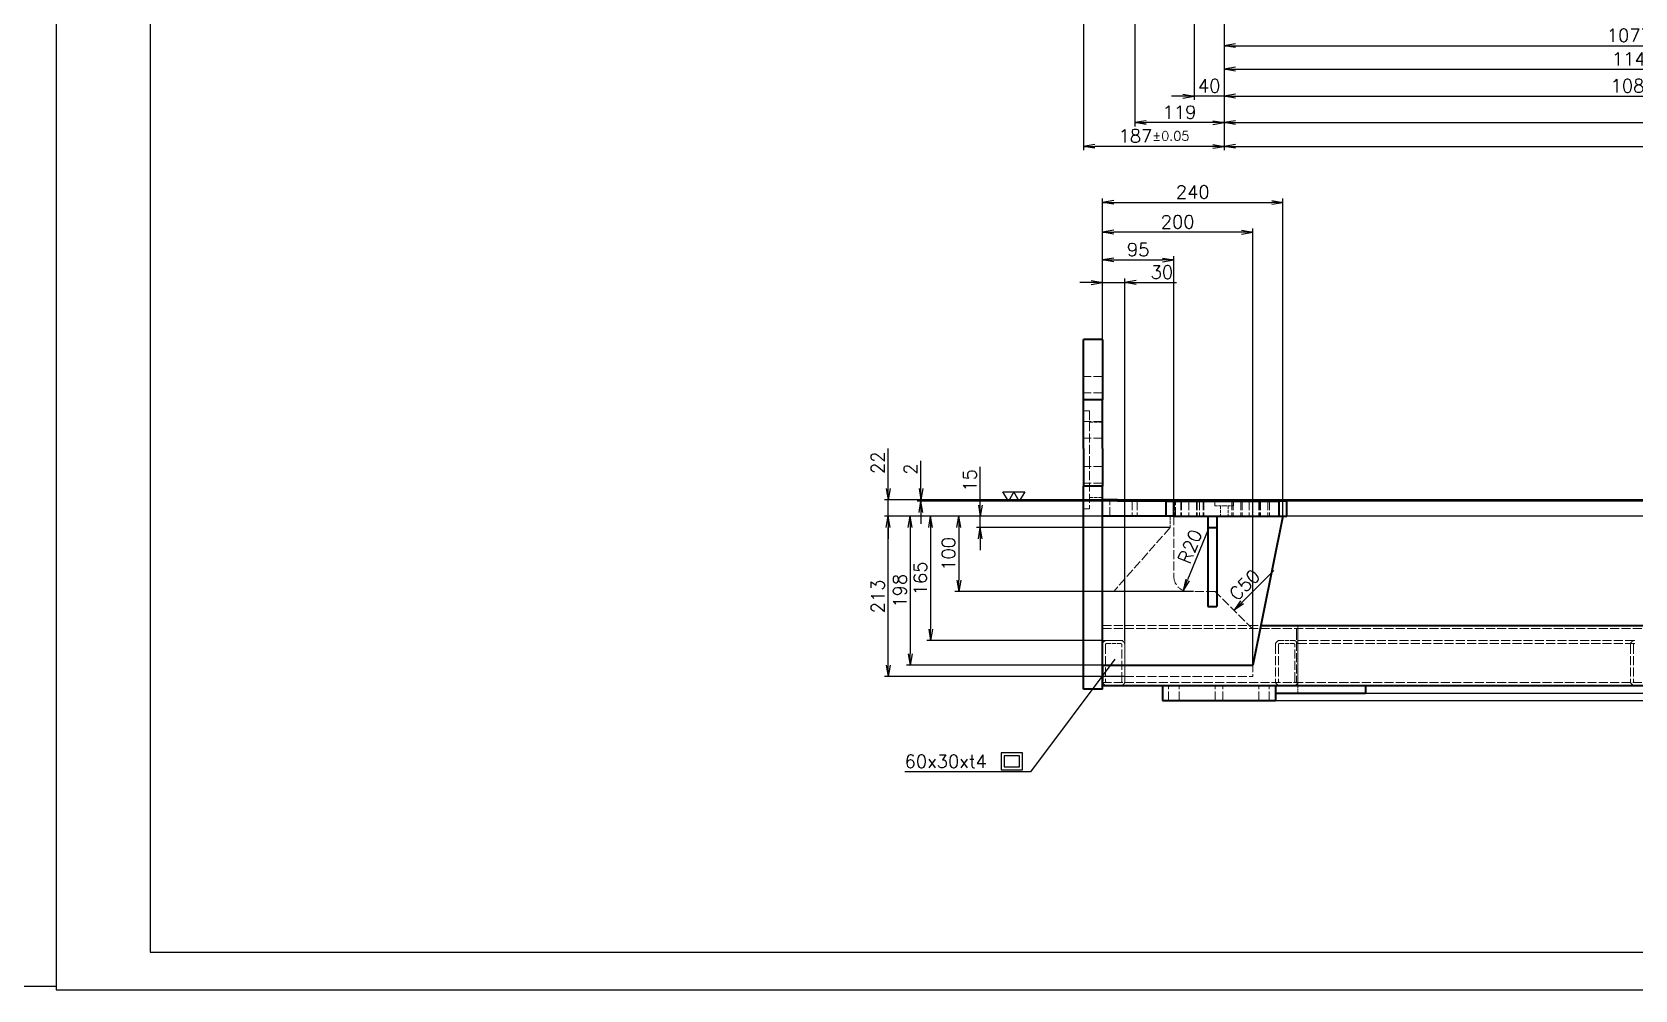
# Model space of a CAD drawing. Extents: x 0 to 18500, y -51 to 3802.
# Drawn here: x 5350 to 7481, y -5 to 1268 of the extents above; entities that cross this region are included whole.
import ezdxf

# ---------------------------------------------------------------- set-up
doc = ezdxf.new("R2010")
doc.units = 0
doc.header["$MEASUREMENT"] = 0
doc.linetypes.add('DASHED', pattern=[15, 12, -3])
doc.linetypes.add('HIDDEN-HOKUTO', pattern=[3.8, 2.5, -1.3])
doc.layers.get('0').update_dxf_attribs({"linetype": 'CONTINUOUS'})
doc.layers.get('DEFPOINTS').update_dxf_attribs({"linetype": 'CONTINUOUS'})
for name, color, linetype in [('AM_HID', 1, 'HIDDEN-HOKUTO'), ('AM_VIS', 7, 'CONTINUOUS'), ('WORD_DIM', 253, 'CONTINUOUS')]:
    doc.layers.add(name, color=color, linetype=linetype)
doc.styles.get("Standard").update_dxf_attribs({"font": 'romans.shx', "bigfont": 'bigfont.shx'})
doc.dimstyles.new('1-5', dxfattribs={"dimscale": 5, "dimtxt": 3.5, "dimasz": 3, "dimexe": 1, "dimexo": 0, "dimgap": 1, "dimtad": 3, "dimdsep": 46, "dimtxsty": 'Standard', "dimblk1": 'OPEN', "dimblk2": 'OPEN', "dimsah": 1, "dimcen": 0, "dimclrd": 256, "dimclre": 256, "dimclrt": 3, "dimadec": 0, "dimazin": 0, "dimtfac": 1, "dimtmove": 0, "dimatfit": 3, "dimldrblk": 'OPEN', "dimfxl": 0, "dimtolj": 1, "dimtzin": 0, "dimarcsym": 0})

# ---------------------------------------------------------------- blocks, each defined once
blk = doc.blocks.new('_OPEN')
at = {"color": 0}
for p, q in [((-1, 0.17), (0, 0)), ((-1, -0.17), (0, 0)), ((0, 0), (-1, 0))]:
    blk.add_line(p, q, dxfattribs=at)
blk = doc.blocks.new('*D1072')
at = {"layer": 'DEFPOINTS', "color": 0, "linetype": 'Continuous'}
for p in [(7013.4, 1041.8), (6773.4, 624.5), (7013.4, 624.5)]:
    blk.add_point(p, dxfattribs=at)
at = {"layer": 'WORD_DIM', "linetype": 'Continuous', "lineweight": -2}
for p, q in [((6773.4, 624.5), (6773.4, 1046.8)), ((7013.4, 624.5), (7013.4, 1046.8)), ((6788.4, 1041.8), (6998.4, 1041.8))]:
    blk.add_line(p, q, dxfattribs=at)
at = {"layer": 'WORD_DIM', "linetype": 'Continuous', "lineweight": -2, "xscale": 15, "yscale": 15, "zscale": 15, "rotation": 180}
blk.add_blockref('_OPEN', (6773.4, 1041.8), dxfattribs=at)
at = {"layer": 'WORD_DIM', "linetype": 'Continuous', "lineweight": -2, "xscale": 15, "yscale": 15, "zscale": 15}
blk.add_blockref('_OPEN', (7013.4, 1041.8), dxfattribs=at)
at = {"layer": 'WORD_DIM', "color": 3, "linetype": 'Continuous', "insert": (6893.4, 1055.6), "char_height": 17.5, "attachment_point": 5}
blk.add_mtext('\\A1;240', dxfattribs=at)
blk = doc.blocks.new('*D1073')
at = {"layer": 'DEFPOINTS', "color": 0, "linetype": 'Continuous'}
for p in [(6773.4, 1002.1), (6773.4, 426.5), (6973.4, 426.5)]:
    blk.add_point(p, dxfattribs=at)
at = {"layer": 'WORD_DIM', "linetype": 'Continuous', "lineweight": -2}
for p, q in [((6773.4, 426.5), (6773.4, 1007.1)), ((6958.4, 1002.1), (6788.4, 1002.1)), ((6973.4, 426.5), (6973.4, 1007.1))]:
    blk.add_line(p, q, dxfattribs=at)
at = {"layer": 'WORD_DIM', "linetype": 'Continuous', "lineweight": -2, "xscale": 15, "yscale": 15, "zscale": 15, "rotation": 180}
blk.add_blockref('_OPEN', (6773.4, 1002.1), dxfattribs=at)
at = {"layer": 'WORD_DIM', "linetype": 'Continuous', "lineweight": -2, "xscale": 15, "yscale": 15, "zscale": 15}
blk.add_blockref('_OPEN', (6973.4, 1002.1), dxfattribs=at)
at = {"layer": 'WORD_DIM', "color": 3, "linetype": 'Continuous', "insert": (6873.4, 1015.8), "char_height": 17.5, "attachment_point": 5}
blk.add_mtext('\\A1;200', dxfattribs=at)
blk = doc.blocks.new('*D1076')
at = {"layer": 'DEFPOINTS', "color": 0, "linetype": 'Continuous'}
for p in [(6868.4, 965.3), (6773.4, 624.5), (6868.4, 624.5)]:
    blk.add_point(p, dxfattribs=at)
at = {"layer": 'WORD_DIM', "linetype": 'Continuous', "lineweight": -2}
for p, q in [((6773.4, 624.5), (6773.4, 970.3)), ((6788.4, 965.3), (6853.4, 965.3)), ((6868.4, 624.5), (6868.4, 970.3))]:
    blk.add_line(p, q, dxfattribs=at)
at = {"layer": 'WORD_DIM', "linetype": 'Continuous', "lineweight": -2, "xscale": 15, "yscale": 15, "zscale": 15, "rotation": 180}
blk.add_blockref('_OPEN', (6773.4, 965.3), dxfattribs=at)
at = {"layer": 'WORD_DIM', "linetype": 'Continuous', "lineweight": -2, "xscale": 15, "yscale": 15, "zscale": 15}
blk.add_blockref('_OPEN', (6868.4, 965.3), dxfattribs=at)
at = {"layer": 'WORD_DIM', "color": 3, "linetype": 'Continuous', "insert": (6820.9, 979), "char_height": 17.5, "attachment_point": 5}
blk.add_mtext('\\A1;95', dxfattribs=at)
blk = doc.blocks.new('*D1082')
at = {"layer": 'DEFPOINTS', "color": 0, "linetype": 'Continuous'}
for p in [(7013.4, 624.5), (6517.9, 426.5), (6973.4, 426.5)]:
    blk.add_point(p, dxfattribs=at)
at = {"layer": 'WORD_DIM', "linetype": 'Continuous', "lineweight": -2}
for p, q in [((7013.4, 624.5), (6512.9, 624.5)), ((6517.9, 609.5), (6517.9, 441.5)), ((6973.4, 426.5), (6512.9, 426.5))]:
    blk.add_line(p, q, dxfattribs=at)
at = {"layer": 'WORD_DIM', "linetype": 'Continuous', "lineweight": -2, "xscale": 15, "yscale": 15, "zscale": 15}
for p, rotation in [((6517.9, 624.5), 90), ((6517.9, 426.5), 270)]:
    blk.add_blockref('_OPEN', p, dxfattribs=dict(at, rotation=rotation))
at = {"layer": 'WORD_DIM', "color": 3, "linetype": 'Continuous', "insert": (6504.1, 525.5), "char_height": 17.5, "attachment_point": 5, "rotation": 90}
blk.add_mtext('\\A1;198', dxfattribs=at)
blk = doc.blocks.new('*D1083')
at = {"layer": 'DEFPOINTS', "color": 0, "linetype": 'Continuous'}
for p in [(6488.6, 624.5), (6773.4, 624.5), (6803.4, 411.5)]:
    blk.add_point(p, dxfattribs=at)
at = {"layer": 'WORD_DIM', "linetype": 'Continuous', "lineweight": -2}
for p, q in [((6773.4, 624.5), (6483.6, 624.5)), ((6488.6, 426.5), (6488.6, 609.5)), ((6803.4, 411.5), (6483.6, 411.5))]:
    blk.add_line(p, q, dxfattribs=at)
at = {"layer": 'WORD_DIM', "linetype": 'Continuous', "lineweight": -2, "xscale": 15, "yscale": 15, "zscale": 15}
for p, rotation in [((6488.6, 624.5), 90), ((6488.6, 411.5), 270)]:
    blk.add_blockref('_OPEN', p, dxfattribs=dict(at, rotation=rotation))
at = {"layer": 'WORD_DIM', "color": 3, "linetype": 'Continuous', "insert": (6474.8, 518), "char_height": 17.5, "attachment_point": 5, "rotation": 90}
blk.add_mtext('\\A1;213', dxfattribs=at)
blk = doc.blocks.new('*D1084')
at = {"layer": 'DEFPOINTS', "color": 0, "linetype": 'Continuous'}
for p in [(6773.4, 624.5), (6545, 459.5), (6773.4, 459.5)]:
    blk.add_point(p, dxfattribs=at)
at = {"layer": 'WORD_DIM', "linetype": 'Continuous', "lineweight": -2}
for p, q in [((6773.4, 624.5), (6540, 624.5)), ((6545, 609.5), (6545, 474.5)), ((6773.4, 459.5), (6540, 459.5))]:
    blk.add_line(p, q, dxfattribs=at)
at = {"layer": 'WORD_DIM', "linetype": 'Continuous', "lineweight": -2, "xscale": 15, "yscale": 15, "zscale": 15}
for p, rotation in [((6545, 624.5), 90), ((6545, 459.5), 270)]:
    blk.add_blockref('_OPEN', p, dxfattribs=dict(at, rotation=rotation))
at = {"layer": 'WORD_DIM', "color": 3, "linetype": 'Continuous', "insert": (6531.3, 542), "char_height": 17.5, "attachment_point": 5, "rotation": 90}
blk.add_mtext('\\A1;165', dxfattribs=at)
blk = doc.blocks.new('*D1085')
at = {"layer": 'DEFPOINTS', "color": 0, "linetype": 'Continuous'}
for p in [(6773.4, 624.5), (6582.4, 524.5), (6894.6, 524.5)]:
    blk.add_point(p, dxfattribs=at)
at = {"layer": 'WORD_DIM', "linetype": 'Continuous', "lineweight": -2}
for p, q in [((6773.4, 624.5), (6577.4, 624.5)), ((6582.4, 609.5), (6582.4, 539.5)), ((6894.6, 524.5), (6577.4, 524.5))]:
    blk.add_line(p, q, dxfattribs=at)
at = {"layer": 'WORD_DIM', "linetype": 'Continuous', "lineweight": -2, "xscale": 15, "yscale": 15, "zscale": 15}
for p, rotation in [((6582.4, 624.5), 90), ((6582.4, 524.5), 270)]:
    blk.add_blockref('_OPEN', p, dxfattribs=dict(at, rotation=rotation))
at = {"layer": 'WORD_DIM', "color": 3, "linetype": 'Continuous', "insert": (6568.7, 574.5), "char_height": 17.5, "attachment_point": 5, "rotation": 90}
blk.add_mtext('\\A1;100', dxfattribs=at)
blk = doc.blocks.new('*D1086')
at = {"layer": 'DEFPOINTS', "color": 0, "linetype": 'Continuous'}
for p in [(6611, 624.5), (6863.4, 624.5), (6863.4, 609.5)]:
    blk.add_point(p, dxfattribs=at)
at = {"layer": 'WORD_DIM', "linetype": 'Continuous', "lineweight": -2}
for p, q in [((6611, 639.5), (6611, 690.3)), ((6863.4, 624.5), (6606, 624.5)), ((6611, 609.5), (6611, 624.5)), ((6863.4, 609.5), (6606, 609.5)), ((6611, 594.5), (6611, 579.5))]:
    blk.add_line(p, q, dxfattribs=at)
at = {"layer": 'WORD_DIM', "linetype": 'Continuous', "lineweight": -2, "xscale": 15, "yscale": 15, "zscale": 15}
for p, rotation in [((6611, 624.5), 270), ((6611, 609.5), 90)]:
    blk.add_blockref('_OPEN', p, dxfattribs=dict(at, rotation=rotation))
at = {"layer": 'WORD_DIM', "color": 3, "linetype": 'Continuous', "insert": (6597.2, 672.4), "char_height": 17.5, "attachment_point": 5, "rotation": 90}
blk.add_mtext('\\A1;15', dxfattribs=at)
blk = doc.blocks.new('*D1087')
at = {"layer": 'DEFPOINTS', "color": 0, "linetype": 'Continuous'}
for p in [(6803.4, 935.4), (6773.4, 459.5), (6803.4, 459.5)]:
    blk.add_point(p, dxfattribs=at)
at = {"layer": 'WORD_DIM', "linetype": 'Continuous', "lineweight": -2}
for p, q in [((6773.4, 459.5), (6773.4, 940.4)), ((6803.4, 459.5), (6803.4, 940.4)), ((6758.4, 935.4), (6743.4, 935.4)), ((6773.4, 935.4), (6803.4, 935.4)), ((6818.4, 935.4), (6871.7, 935.4))]:
    blk.add_line(p, q, dxfattribs=at)
at = {"layer": 'WORD_DIM', "linetype": 'Continuous', "lineweight": -2, "xscale": 15, "yscale": 15, "zscale": 15}
blk.add_blockref('_OPEN', (6773.4, 935.4), dxfattribs=at)
at = {"layer": 'WORD_DIM', "linetype": 'Continuous', "lineweight": -2, "xscale": 15, "yscale": 15, "zscale": 15, "rotation": 180}
blk.add_blockref('_OPEN', (6803.4, 935.4), dxfattribs=at)
at = {"layer": 'WORD_DIM', "color": 3, "linetype": 'Continuous', "insert": (6852.5, 949.1), "char_height": 17.5, "attachment_point": 5}
blk.add_mtext('\\A1;30', dxfattribs=at)
blk = doc.blocks.new('*D1088')
at = {"layer": 'DEFPOINTS', "color": 0, "linetype": 'Continuous'}
for p in [(6488.6, 646.5), (8217.4, 646.5), (7992.4, 624.5)]:
    blk.add_point(p, dxfattribs=at)
at = {"layer": 'WORD_DIM', "linetype": 'Continuous', "lineweight": -2}
for p, q in [((6488.6, 661.5), (6488.6, 714.8)), ((8217.4, 646.5), (6483.6, 646.5)), ((6488.6, 624.5), (6488.6, 646.5)), ((7992.4, 624.5), (6483.6, 624.5)), ((6488.6, 609.5), (6488.6, 594.5))]:
    blk.add_line(p, q, dxfattribs=at)
at = {"layer": 'WORD_DIM', "linetype": 'Continuous', "lineweight": -2, "xscale": 15, "yscale": 15, "zscale": 15}
for p, rotation in [((6488.6, 646.5), 270), ((6488.6, 624.5), 90)]:
    blk.add_blockref('_OPEN', p, dxfattribs=dict(at, rotation=rotation))
at = {"layer": 'WORD_DIM', "color": 3, "linetype": 'Continuous', "insert": (6474.8, 695.7), "char_height": 17.5, "attachment_point": 5, "rotation": 90}
blk.add_mtext('\\A1;22', dxfattribs=at)
blk = doc.blocks.new('*D1089')
at = {"layer": 'DEFPOINTS', "color": 0, "linetype": 'Continuous'}
for p in [(6853.4, 399.5), (8540.6, 399.5), (6995.3, 379.5)]:
    blk.add_point(p, dxfattribs=at)
at = {"layer": 'WORD_DIM', "linetype": 'Continuous', "lineweight": -2}
for p, q in [((8540.6, 414.5), (8540.6, 429.5)), ((6853.4, 399.5), (8545.6, 399.5)), ((8540.6, 399.5), (8540.6, 379.5)), ((6995.3, 379.5), (8545.6, 379.5)), ((8540.6, 364.5), (8540.6, 311.2))]:
    blk.add_line(p, q, dxfattribs=at)
at = {"layer": 'WORD_DIM', "linetype": 'Continuous', "lineweight": -2, "xscale": 15, "yscale": 15, "zscale": 15}
for p, rotation in [((8540.6, 399.5), 270), ((8540.6, 379.5), 90)]:
    blk.add_blockref('_OPEN', p, dxfattribs=dict(at, rotation=rotation))
at = {"layer": 'WORD_DIM', "color": 3, "linetype": 'Continuous', "insert": (8526.8, 330.3), "char_height": 17.5, "attachment_point": 5, "rotation": 90}
blk.add_mtext('\\A1;20', dxfattribs=at)
blk = doc.blocks.new('*D1090')
at = {"layer": 'DEFPOINTS', "color": 0, "linetype": 'Continuous'}
for p in [(7003.4, 399.5), (7123.4, 389.5), (8506.4, 399.5)]:
    blk.add_point(p, dxfattribs=at)
at = {"layer": 'WORD_DIM', "linetype": 'Continuous', "lineweight": -2}
for p, q in [((8506.4, 414.5), (8506.4, 429.5)), ((7003.4, 399.5), (8511.4, 399.5)), ((7123.4, 389.5), (8511.4, 389.5)), ((8506.4, 399.5), (8506.4, 389.5)), ((8506.4, 374.5), (8506.4, 310.3))]:
    blk.add_line(p, q, dxfattribs=at)
at = {"layer": 'WORD_DIM', "linetype": 'Continuous', "lineweight": -2, "xscale": 15, "yscale": 15, "zscale": 15}
for p, rotation in [((8506.4, 399.5), 270), ((8506.4, 389.5), 90)]:
    blk.add_blockref('_OPEN', p, dxfattribs=dict(at, rotation=rotation))
at = {"layer": 'WORD_DIM', "color": 3, "linetype": 'Continuous', "insert": (8492.6, 334.9), "char_height": 17.5, "attachment_point": 5, "rotation": 90}
blk.add_mtext('\\A1;t10', dxfattribs=at)
blk = doc.blocks.new('*D1131')
at = {"layer": 'DEFPOINTS', "color": 0, "linetype": 'Continuous'}
for p in [(6748.4, 2348.1), (6935.4, 2363.1), (6748.4, 1116.3)]:
    blk.add_point(p, dxfattribs=at)
at = {"layer": 'WORD_DIM', "linetype": 'Continuous', "lineweight": -2}
for p, q in [((6748.4, 2348.1), (6748.4, 1111.3)), ((6935.4, 2363.1), (6935.4, 1111.3)), ((6920.4, 1116.3), (6763.4, 1116.3))]:
    blk.add_line(p, q, dxfattribs=at)
at = {"layer": 'WORD_DIM', "linetype": 'Continuous', "lineweight": -2, "xscale": 15, "yscale": 15, "zscale": 15, "rotation": 180}
blk.add_blockref('_OPEN', (6748.4, 1116.3), dxfattribs=at)
at = {"layer": 'WORD_DIM', "linetype": 'Continuous', "lineweight": -2, "xscale": 15, "yscale": 15, "zscale": 15}
blk.add_blockref('_OPEN', (6935.4, 1116.3), dxfattribs=at)
at = {"layer": 'WORD_DIM', "color": 3, "linetype": 'Continuous', "insert": (6841.9, 1130.1), "char_height": 17.5, "attachment_point": 5}
blk.add_mtext('\\A1;187{\\H0.715x;%%p0.05}', dxfattribs=at)
blk = doc.blocks.new('*D1132')
at = {"layer": 'DEFPOINTS', "color": 0, "linetype": 'Continuous'}
for p in [(6935.4, 2363.1), (8075.4, 2363.1), (8075.4, 1218.8)]:
    blk.add_point(p, dxfattribs=at)
at = {"layer": 'WORD_DIM', "linetype": 'Continuous', "lineweight": -2}
for p, q in [((6935.4, 2363.1), (6935.4, 1213.8)), ((8075.4, 2363.1), (8075.4, 1213.8)), ((6950.4, 1218.8), (8060.4, 1218.8))]:
    blk.add_line(p, q, dxfattribs=at)
at = {"layer": 'WORD_DIM', "linetype": 'Continuous', "lineweight": -2, "xscale": 15, "yscale": 15, "zscale": 15, "rotation": 180}
blk.add_blockref('_OPEN', (6935.4, 1218.8), dxfattribs=at)
at = {"layer": 'WORD_DIM', "linetype": 'Continuous', "lineweight": -2, "xscale": 15, "yscale": 15, "zscale": 15}
blk.add_blockref('_OPEN', (8075.4, 1218.8), dxfattribs=at)
at = {"layer": 'WORD_DIM', "color": 3, "linetype": 'Continuous', "insert": (7505.4, 1232.5), "char_height": 17.5, "attachment_point": 5}
blk.add_mtext('\\A1;1140{\\H0.715x;%%p0.02}', dxfattribs=at)
blk = doc.blocks.new('*D1133')
at = {"layer": 'DEFPOINTS', "color": 0, "linetype": 'Continuous'}
for p in [(6816.4, 2419.1), (6935.4, 2363.1), (6816.4, 1147.8)]:
    blk.add_point(p, dxfattribs=at)
at = {"layer": 'WORD_DIM', "linetype": 'Continuous', "lineweight": -2}
for p, q in [((6816.4, 2419.1), (6816.4, 1142.8)), ((6935.4, 2363.1), (6935.4, 1142.8)), ((6920.4, 1147.8), (6831.4, 1147.8))]:
    blk.add_line(p, q, dxfattribs=at)
at = {"layer": 'WORD_DIM', "linetype": 'Continuous', "lineweight": -2, "xscale": 15, "yscale": 15, "zscale": 15, "rotation": 180}
blk.add_blockref('_OPEN', (6816.4, 1147.8), dxfattribs=at)
at = {"layer": 'WORD_DIM', "linetype": 'Continuous', "lineweight": -2, "xscale": 15, "yscale": 15, "zscale": 15}
blk.add_blockref('_OPEN', (6935.4, 1147.8), dxfattribs=at)
at = {"layer": 'WORD_DIM', "color": 3, "linetype": 'Continuous', "insert": (6875.9, 1161.6), "char_height": 17.5, "attachment_point": 5}
blk.add_mtext('\\A1;119', dxfattribs=at)
blk = doc.blocks.new('*D1136')
at = {"layer": 'DEFPOINTS', "color": 0, "linetype": 'Continuous'}
for p in [(6895.4, 2413.1), (6935.4, 2363.1), (6895.4, 1183.1)]:
    blk.add_point(p, dxfattribs=at)
at = {"layer": 'WORD_DIM', "linetype": 'Continuous', "lineweight": -2}
for p, q in [((6895.4, 2413.1), (6895.4, 1178.1)), ((6935.4, 2363.1), (6935.4, 1178.1)), ((6880.4, 1183.1), (6865.4, 1183.1)), ((6935.4, 1183.1), (6895.4, 1183.1)), ((6950.4, 1183.1), (6965.4, 1183.1))]:
    blk.add_line(p, q, dxfattribs=at)
at = {"layer": 'WORD_DIM', "linetype": 'Continuous', "lineweight": -2, "xscale": 15, "yscale": 15, "zscale": 15}
blk.add_blockref('_OPEN', (6895.4, 1183.1), dxfattribs=at)
at = {"layer": 'WORD_DIM', "linetype": 'Continuous', "lineweight": -2, "xscale": 15, "yscale": 15, "zscale": 15, "rotation": 180}
blk.add_blockref('_OPEN', (6935.4, 1183.1), dxfattribs=at)
at = {"layer": 'WORD_DIM', "color": 3, "linetype": 'Continuous', "insert": (6915.4, 1196.8), "char_height": 17.5, "attachment_point": 5}
blk.add_mtext('\\A1;40', dxfattribs=at)
blk = doc.blocks.new('*D1140')
at = {"layer": 'DEFPOINTS', "color": 0, "linetype": 'Continuous'}
for p in [(8194.4, 2419.1), (6935.4, 2363.1), (8194.4, 1116.3)]:
    blk.add_point(p, dxfattribs=at)
at = {"layer": 'WORD_DIM', "linetype": 'Continuous', "lineweight": -2}
for p, q in [((8194.4, 2419.1), (8194.4, 1111.3)), ((6935.4, 2363.1), (6935.4, 1111.3)), ((6950.4, 1116.3), (8179.4, 1116.3))]:
    blk.add_line(p, q, dxfattribs=at)
at = {"layer": 'WORD_DIM', "linetype": 'Continuous', "lineweight": -2, "xscale": 15, "yscale": 15, "zscale": 15, "rotation": 180}
blk.add_blockref('_OPEN', (6935.4, 1116.3), dxfattribs=at)
at = {"layer": 'WORD_DIM', "linetype": 'Continuous', "lineweight": -2, "xscale": 15, "yscale": 15, "zscale": 15}
blk.add_blockref('_OPEN', (8194.4, 1116.3), dxfattribs=at)
at = {"layer": 'WORD_DIM', "color": 3, "linetype": 'Continuous', "insert": (7564.9, 1130.1), "char_height": 17.5, "attachment_point": 5}
blk.add_mtext('\\A1;1259', dxfattribs=at)
blk = doc.blocks.new('*D1141')
at = {"layer": 'DEFPOINTS', "color": 0, "linetype": 'Continuous'}
for p in [(6935.4, 2363.1), (8107.4, 1523.1), (8107.4, 1147.8)]:
    blk.add_point(p, dxfattribs=at)
at = {"layer": 'WORD_DIM', "linetype": 'Continuous', "lineweight": -2}
for p, q in [((6935.4, 2363.1), (6935.4, 1142.8)), ((8107.4, 1523.1), (8107.4, 1142.8)), ((6950.4, 1147.8), (8092.4, 1147.8))]:
    blk.add_line(p, q, dxfattribs=at)
at = {"layer": 'WORD_DIM', "linetype": 'Continuous', "lineweight": -2, "xscale": 15, "yscale": 15, "zscale": 15, "rotation": 180}
blk.add_blockref('_OPEN', (6935.4, 1147.8), dxfattribs=at)
at = {"layer": 'WORD_DIM', "linetype": 'Continuous', "lineweight": -2, "xscale": 15, "yscale": 15, "zscale": 15}
blk.add_blockref('_OPEN', (8107.4, 1147.8), dxfattribs=at)
at = {"layer": 'WORD_DIM', "color": 3, "linetype": 'Continuous', "insert": (7521.4, 1161.6), "char_height": 17.5, "attachment_point": 5}
blk.add_mtext('\\A1;1172', dxfattribs=at)
blk = doc.blocks.new('*D1143')
at = {"layer": 'DEFPOINTS', "color": 0, "linetype": 'Continuous'}
for p in [(6935.4, 2363.1), (8022.4, 1538.1), (8022.4, 1183.1)]:
    blk.add_point(p, dxfattribs=at)
at = {"layer": 'WORD_DIM', "linetype": 'Continuous', "lineweight": -2}
for p, q in [((6935.4, 2363.1), (6935.4, 1178.1)), ((8022.4, 1538.1), (8022.4, 1178.1)), ((6950.4, 1183.1), (8007.4, 1183.1))]:
    blk.add_line(p, q, dxfattribs=at)
at = {"layer": 'WORD_DIM', "linetype": 'Continuous', "lineweight": -2, "xscale": 15, "yscale": 15, "zscale": 15, "rotation": 180}
blk.add_blockref('_OPEN', (6935.4, 1183.1), dxfattribs=at)
at = {"layer": 'WORD_DIM', "linetype": 'Continuous', "lineweight": -2, "xscale": 15, "yscale": 15, "zscale": 15}
blk.add_blockref('_OPEN', (8022.4, 1183.1), dxfattribs=at)
at = {"layer": 'WORD_DIM', "color": 3, "linetype": 'Continuous', "insert": (7478.9, 1196.8), "char_height": 17.5, "attachment_point": 5}
blk.add_mtext('\\A1;1087', dxfattribs=at)
blk = doc.blocks.new('*D1145')
at = {"layer": 'DEFPOINTS', "color": 0, "linetype": 'Continuous'}
for p in [(8012.4, 2393.1), (6935.4, 2363.1), (8012.4, 1250.1)]:
    blk.add_point(p, dxfattribs=at)
at = {"layer": 'WORD_DIM', "linetype": 'Continuous', "lineweight": -2}
for p, q in [((8012.4, 2393.1), (8012.4, 1245.1)), ((6935.4, 2363.1), (6935.4, 1245.1)), ((6950.4, 1250.1), (7997.4, 1250.1))]:
    blk.add_line(p, q, dxfattribs=at)
at = {"layer": 'WORD_DIM', "linetype": 'Continuous', "lineweight": -2, "xscale": 15, "yscale": 15, "zscale": 15, "rotation": 180}
blk.add_blockref('_OPEN', (6935.4, 1250.1), dxfattribs=at)
at = {"layer": 'WORD_DIM', "linetype": 'Continuous', "lineweight": -2, "xscale": 15, "yscale": 15, "zscale": 15}
blk.add_blockref('_OPEN', (8012.4, 1250.1), dxfattribs=at)
at = {"layer": 'WORD_DIM', "color": 3, "linetype": 'Continuous', "insert": (7473.9, 1263.9), "char_height": 17.5, "attachment_point": 5}
blk.add_mtext('\\A1;1077', dxfattribs=at)
blk = doc.blocks.new('*D1170')
at = {"layer": 'DEFPOINTS', "color": 0, "linetype": 'Continuous'}
for p in [(6532.1, 646.5), (6793.4, 646.5), (7992.4, 644.5)]:
    blk.add_point(p, dxfattribs=at)
at = {"layer": 'WORD_DIM', "linetype": 'Continuous', "lineweight": -2}
for p, q in [((6532.1, 661.5), (6532.1, 698.2)), ((6793.4, 646.5), (6527.1, 646.5)), ((7992.4, 644.5), (6527.1, 644.5)), ((6532.1, 644.5), (6532.1, 646.5)), ((6532.1, 629.5), (6532.1, 614.5))]:
    blk.add_line(p, q, dxfattribs=at)
at = {"layer": 'WORD_DIM', "linetype": 'Continuous', "lineweight": -2, "xscale": 15, "yscale": 15, "zscale": 15}
for p, rotation in [((6532.1, 646.5), 270), ((6532.1, 644.5), 90)]:
    blk.add_blockref('_OPEN', p, dxfattribs=dict(at, rotation=rotation))
at = {"layer": 'WORD_DIM', "color": 3, "linetype": 'Continuous', "insert": (6518.4, 687.3), "char_height": 17.5, "attachment_point": 5, "rotation": 90}
blk.add_mtext('\\A1;2', dxfattribs=at)
blk = doc.blocks.new('*D1175')
at = {"layer": 'DEFPOINTS', "color": 0, "linetype": 'Continuous'}
for p in [(6888.4, 544.5), (6880.8, 526)]:
    blk.add_point(p, dxfattribs=at)
at = {"layer": 'WORD_DIM', "linetype": 'Continuous', "lineweight": -2}
blk.add_line((6913.1, 604.6), (6886.5, 539.9), dxfattribs=at)
at = {"layer": 'WORD_DIM', "linetype": 'Continuous', "lineweight": -2, "xscale": 15, "yscale": 15, "zscale": 15, "rotation": 247.6549521752365}
blk.add_blockref('_OPEN', (6880.8, 526), dxfattribs=at)
at = {"layer": 'WORD_DIM', "color": 3, "linetype": 'Continuous', "insert": (6889.9, 584.4), "char_height": 17.5, "attachment_point": 5, "rotation": 67.655}
blk.add_mtext('\\A1;R20', dxfattribs=at)
blk = doc.blocks.new('*D1182')
at = {"layer": 'DEFPOINTS', "color": 0, "linetype": 'Continuous'}
for p in [(6114.7, 1883.3), (6122.6, 1862.8)]:
    blk.add_point(p, dxfattribs=at)
at = {"layer": 'WORD_DIM', "linetype": 'Continuous', "lineweight": -2}
for p, q in [((6345, 1282.4), (6128, 1848.8)), ((6562.6, 1282.4), (6345, 1282.4))]:
    blk.add_line(p, q, dxfattribs=at)
at = {"layer": 'WORD_DIM', "linetype": 'Continuous', "lineweight": -2, "xscale": 15, "yscale": 15, "zscale": 15, "rotation": 110.9629691924506}
blk.add_blockref('_OPEN', (6122.6, 1862.8), dxfattribs=at)
at = {"layer": 'WORD_DIM', "color": 3, "linetype": 'Continuous', "insert": (6456.3, 1296.2), "char_height": 17.5, "attachment_point": 5}
blk.add_mtext('\\A1;DR. 7-∅22 THRU', dxfattribs=at)

msp = doc.modelspace()

# ---------------------------------------------------------------- linework, layer by layer
at = {"color": 7, "lineweight": 35}
for p, q in [((6773.35455, 859.49176), (6748.35455, 859.49176)), ((6748.35455, 779.49176), (6748.35455, 859.49176)), ((6773.35455, 859.49176), (6773.35455, 779.49176)), ((6773.35455, 779.49176), (6748.35455, 779.49176)), ((6748.35455, 714.49176), (6748.35455, 779.49176)), ((6773.35455, 714.49176), (6773.35455, 779.49176)), ((6748.35455, 714.49176), (6748.35455, 664.49176)), ((6773.35455, 714.49176), (6773.35455, 664.49176)), ((6748.35455, 394.49176), (6748.35455, 664.49176)), ((6773.35455, 664.49176), (6748.35455, 664.49176)), ((6773.35455, 394.49176), (6773.35455, 664.49176)), ((6773.35455, 624.49176), (6773.35455, 646.49176)), ((6793.35455, 646.49176), (6773.35455, 646.49176)), ((6828.08075, 644.49176), (6793.35455, 644.49176)), ((6858.35455, 644.49176), (6828.08075, 644.49176)), ((6858.35455, 624.49176), (6858.35455, 644.49176)), ((6868.35455, 624.49176), (6868.35455, 644.49176)), ((6868.35455, 644.49176), (7008.35455, 644.49176)), ((7008.35455, 624.49176), (7008.35455, 644.49176)), ((7018.35455, 624.49176), (7018.35455, 644.49176)), ((6773.35455, 426.49176), (6773.35455, 624.49176)), ((6828.08075, 624.49176), (6773.35455, 624.49176)), ((6858.35455, 624.49176), (6828.08075, 624.49176)), ((6868.35455, 624.49176), (7008.35455, 624.49176)), ((7013.35455, 624.49176), (6973.35455, 426.49176)), ((6913.35455, 609.49176), (6913.35455, 504.49176)), ((6925.35455, 609.49176), (6925.35455, 504.49176)), ((6984.06159, 479.49176), (8026.64752, 479.49176)), ((6773.35455, 426.49176), (6773.35455, 405.49176)), ((6773.35455, 426.49176), (6973.35455, 426.49176)), ((6773.35455, 394.49176), (6748.35455, 394.49176)), ((6773.35455, 399.49176), (8237.35455, 399.49176)), ((6853.35455, 399.49176), (7003.35455, 399.49176)), ((6853.35455, 399.49176), (6853.35455, 379.49176)), ((7003.35455, 399.49176), (7003.35455, 379.49176)), ((7003.35455, 399.49176), (7123.35455, 399.49176)), ((7003.35455, 389.49176), (7123.35455, 389.49176)), ((6853.35455, 379.49176), (7003.35455, 379.49176))]:
    msp.add_line(p, q, dxfattribs=at)
at = {"color": 7, "lineweight": 35, "ltscale": 0.05}
msp.add_line((6793.35455, 646.49176), (6793.35455, 644.49176), dxfattribs=at)
at = {"color": 7, "lineweight": 35, "ltscale": 0.25}
for p, q in [((6858.35455, 644.49176), (6868.35455, 644.49176)), ((7018.35455, 644.49176), (7008.35455, 644.49176)), ((6868.35455, 624.49176), (6858.35455, 624.49176)), ((7008.35455, 624.49176), (7018.35455, 624.49176)), ((7003.35455, 399.49176), (7003.35455, 389.49176)), ((7123.35455, 399.49176), (7123.35455, 389.49176))]:
    msp.add_line(p, q, dxfattribs=at)
at = {"color": 7, "lineweight": 35, "ltscale": 0.375}
for p, q in [((6913.35455, 624.49176), (6913.35455, 609.49176)), ((6925.35455, 624.49176), (6925.35455, 609.49176))]:
    msp.add_line(p, q, dxfattribs=at)
at = {"color": 7, "lineweight": 35, "ltscale": 0.3}
for p, q in [((6913.35455, 609.49176), (6925.35455, 609.49176)), ((6913.35455, 504.49176), (6925.35455, 504.49176))]:
    msp.add_line(p, q, dxfattribs=at)
at = {"color": 7, "lineweight": 35, "ltscale": 0.15}
msp.add_line((6773.35455, 399.49176), (6773.35455, 405.49176), dxfattribs=at)
at = {"layer": 'AM_HID', "color": 1, "linetype": 'DASHED', "lineweight": 13}
for p, q in [((6773.35455, 810.49176), (6748.35455, 810.49176)), ((6773.35455, 810.49176), (6748.35455, 810.49176)), ((6773.35455, 810.49176), (6748.35455, 810.49176)), ((6773.35455, 788.49176), (6748.35455, 788.49176)), ((6773.35455, 788.49176), (6748.35455, 788.49176)), ((6773.35455, 788.49176), (6748.35455, 788.49176)), ((6773.35455, 779.49176), (6748.35455, 779.49176)), ((6773.35455, 750.49176), (6748.35455, 750.49176)), ((6773.35455, 750.49176), (6748.35455, 750.49176)), ((6756.35455, 764.49176), (6756.35455, 699.49176)), ((6773.35455, 728.49176), (6748.35455, 728.49176)), ((6773.35455, 728.49176), (6748.35455, 728.49176)), ((6773.35455, 690.49176), (6748.35455, 690.49176)), ((6773.35455, 690.49176), (6748.35455, 690.49176)), ((6756.35455, 699.49176), (6756.35455, 634.49176)), ((6773.35455, 668.49176), (6748.35455, 668.49176)), ((6773.35455, 668.49176), (6748.35455, 668.49176)), ((6783.35455, 624.49176), (6783.35455, 646.49176)), ((6813.03107, 644.49176), (6813.03107, 624.49176)), ((6813.03107, 644.49176), (6813.03107, 624.49176)), ((6813.03107, 644.49176), (6813.03107, 624.49176)), ((6813.03107, 644.49176), (6813.03107, 624.49176)), ((6813.03107, 644.49176), (6813.03107, 624.49176)), ((6813.03107, 644.49176), (6813.03107, 624.49176)), ((6819.67804, 644.49176), (6819.67804, 624.49176)), ((6819.67804, 644.49176), (6819.67804, 624.49176)), ((6819.67804, 644.49176), (6819.67804, 624.49176)), ((6819.67804, 644.49176), (6819.67804, 624.49176)), ((6819.67804, 644.49176), (6819.67804, 624.49176)), ((6819.67804, 644.49176), (6819.67804, 624.49176)), ((6868.35455, 644.49176), (6868.35455, 624.49176)), ((6869.16657, 644.49176), (6869.16657, 624.49176)), ((6870.35455, 624.49176), (6870.35455, 644.49176)), ((6877.54254, 644.49176), (6877.54254, 624.49176)), ((6878.35455, 644.49176), (6878.35455, 624.49176)), ((6888.43707, 644.49176), (6888.43707, 624.49176)), ((6898.35455, 644.49176), (6898.35455, 624.49176)), ((6899.16657, 644.49176), (6899.16657, 624.49176)), ((6902.27203, 644.49176), (6902.27203, 624.49176)), ((6907.54254, 644.49176), (6907.54254, 624.49176)), ((6908.35455, 644.49176), (6908.35455, 624.49176)), ((6945.35364, 644.49176), (6945.35364, 624.49176)), ((6945.35364, 644.49176), (6945.35364, 624.49176)), ((6947.35388, 644.49176), (6947.35388, 624.49176)), ((6957.35388, 644.49176), (6957.35388, 624.49176)), ((6959.35364, 644.49176), (6959.35364, 624.49176)), ((6959.35364, 644.49176), (6959.35364, 624.49176)), ((6968.43707, 644.49176), (6968.43707, 624.49176)), ((6981.35364, 644.49176), (6981.35364, 624.49176)), ((6981.35364, 644.49176), (6981.35364, 624.49176)), ((6982.27203, 644.49176), (6982.27203, 624.49176)), ((6983.35388, 644.49176), (6983.35388, 624.49176)), ((6993.35388, 644.49176), (6993.35388, 624.49176)), ((6995.35361, 644.49176), (6995.35361, 624.49176)), ((6995.35364, 644.49176), (6995.35364, 624.49176)), ((7008.35455, 624.49176), (7008.35455, 644.49176)), ((7008.35455, 624.49176), (7008.35455, 644.49176)), ((7008.35455, 624.49176), (7008.35455, 644.49176)), ((7013.35455, 624.49176), (6773.35455, 624.49176)), ((6868.35455, 624.49176), (6868.35455, 544.49176)), ((6863.35455, 609.49176), (6788.35455, 524.49176)), ((6923.35455, 524.49176), (6888.35455, 524.49176)), ((6973.35455, 474.49176), (6923.35455, 524.49176)), ((6773.35455, 479.49176), (6984.06159, 479.49176)), ((6773.35455, 475.49176), (8237.35455, 475.49176)), ((6773.35455, 473.49176), (6773.35455, 426.49176)), ((6973.35455, 474.49176), (6973.35455, 411.49176)), ((7031.35455, 472.49176), (7031.35455, 406.49176)), ((6773.35455, 459.49176), (6803.35455, 459.49176)), ((6777.35455, 453.49176), (6777.35455, 405.49176)), ((6799.35455, 405.49176), (6799.35455, 453.49176)), ((6803.35455, 411.49176), (6803.35455, 459.49176)), ((6803.35455, 405.49176), (6803.35455, 453.49176)), ((7003.35455, 453.49176), (7003.35455, 405.49176)), ((7007.35455, 453.49176), (7007.35455, 405.49176)), ((7029.35455, 405.49176), (7029.35455, 453.49176)), ((7033.35455, 459.49176), (7481.35425, 459.49176)), ((7033.35455, 455.49176), (7481.35425, 455.49176)), ((7033.35455, 405.49176), (7033.35455, 453.49176)), ((7033.35455, 453.49176), (7033.35455, 405.49176)), ((7475.35455, 453.49176), (7475.35455, 405.49176)), ((7479.35455, 453.49176), (7479.35455, 405.49176)), ((6773.35455, 426.4917), (6773.35455, 405.49176)), ((6803.35455, 411.49176), (6973.35455, 411.49176)), ((6773.35455, 403.49176), (8237.35455, 403.49176)), ((6861.43707, 379.49176), (6861.43707, 399.49176)), ((6861.43707, 379.49176), (6861.43707, 399.49176)), ((6861.43707, 379.49176), (6861.43707, 399.49176)), ((6861.43707, 379.49176), (6861.43707, 399.49176)), ((6875.27203, 379.49176), (6875.27203, 399.49176)), ((6875.27203, 379.49176), (6875.27203, 399.49176)), ((6875.27203, 379.49176), (6875.27203, 399.49176)), ((6875.27203, 379.49176), (6875.27203, 399.49176)), ((6923.35455, 379.49176), (6923.35455, 399.49176)), ((6923.35455, 379.49176), (6923.35455, 399.49176)), ((6933.35455, 379.49176), (6933.35455, 399.49176)), ((6933.35455, 379.49176), (6933.35455, 399.49176)), ((6981.43707, 379.49176), (6981.43707, 399.49176)), ((6981.43707, 379.49176), (6981.43707, 399.49176)), ((6981.43707, 379.49176), (6981.43707, 399.49176)), ((6981.43707, 379.49176), (6981.43707, 399.49176)), ((6995.27207, 379.49176), (6995.27207, 399.49176)), ((6995.27207, 379.49176), (6995.27207, 399.49176)), ((6995.27207, 379.49176), (6995.27207, 399.49176)), ((6995.27207, 379.49176), (6995.27207, 399.49176))]:
    msp.add_line(p, q, dxfattribs=at)
at = {"layer": 'AM_HID', "color": 1, "linetype": 'DASHED', "lineweight": 13, "ltscale": 0.2}
for p, q in [((6756.35455, 764.49176), (6748.35455, 764.49176)), ((6756.35455, 634.49176), (6748.35455, 634.49176))]:
    msp.add_line(p, q, dxfattribs=at)
at = {"layer": 'AM_HID', "color": 1, "linetype": 'DASHED', "lineweight": 13, "ltscale": 0.425}
for p, q in [((6773.35455, 749.49176), (6756.35455, 749.49176)), ((6773.35455, 649.49176), (6756.35455, 649.49176))]:
    msp.add_line(p, q, dxfattribs=at)
at = {"layer": 'AM_HID', "color": 1, "linetype": 'DASHED', "lineweight": 13, "ltscale": 0.15}
for p, q in [((6922.85455, 644.49176), (6922.85455, 638.49176)), ((6947.85455, 644.49176), (6947.85455, 638.49176)), ((6773.35455, 473.49176), (6773.35455, 479.49176)), ((7033.35455, 473.49176), (7033.35455, 479.49176)), ((7033.35455, 453.49176), (7033.35455, 459.49176)), ((7033.35455, 399.49176), (7033.35455, 405.49176))]:
    msp.add_line(p, q, dxfattribs=at)
at = {"layer": 'AM_HID', "color": 1, "linetype": 'DASHED', "lineweight": 13, "ltscale": 0.375}
for p, q in [((6863.35455, 624.49176), (6863.35455, 609.49176)), ((6788.35455, 524.49176), (6773.35455, 524.49176))]:
    msp.add_line(p, q, dxfattribs=at)
at = {"layer": 'AM_HID', "color": 1, "linetype": 'DASHED', "lineweight": 13, "ltscale": 0.3}
for p, q in [((6913.35455, 624.49176), (6925.35455, 624.49176)), ((6913.35455, 609.49176), (6925.35455, 609.49176))]:
    msp.add_line(p, q, dxfattribs=at)
at = {"layer": 'AM_HID', "color": 1, "linetype": 'DASHED', "lineweight": 13, "ltscale": 0.3125}
for p, q in [((6922.85455, 638.49176), (6935.35455, 638.49176)), ((6935.35455, 638.49176), (6947.85455, 638.49176))]:
    msp.add_line(p, q, dxfattribs=at)
at = {"layer": 'AM_HID', "color": 1, "linetype": 'DASHED', "lineweight": 13, "ltscale": 0.35}
for p, q in [((6930.30158, 638.49176), (6930.30158, 624.49176)), ((6940.40753, 638.49176), (6940.40753, 624.49176)), ((7033.35455, 459.49176), (7033.35455, 473.49176))]:
    msp.add_line(p, q, dxfattribs=at)
at = {"layer": 'AM_HID', "color": 1, "linetype": 'DASHED', "lineweight": 13, "ltscale": 0.075}
for p, q in [((7031.35455, 475.49176), (7031.35455, 472.49176)), ((7033.35455, 475.49176), (7033.35455, 472.49176)), ((7031.35455, 403.49176), (7031.35455, 406.49176))]:
    msp.add_line(p, q, dxfattribs=at)
at = {"layer": 'AM_HID', "color": 1, "linetype": 'DASHED', "lineweight": 13, "ltscale": 0.325}
msp.add_line((7033.35455, 472.49176), (7033.35455, 459.49176), dxfattribs=at)
at = {"layer": 'AM_HID', "color": 1, "linetype": 'DASHED', "lineweight": 13, "ltscale": 0.45}
for p, q in [((6779.35455, 459.49176), (6797.35455, 459.49176)), ((6779.35455, 455.49176), (6797.35455, 455.49176)), ((7009.35455, 459.49176), (7027.35455, 459.49176)), ((7009.35455, 455.49176), (7027.35455, 455.49176))]:
    msp.add_line(p, q, dxfattribs=at)
at = {"layer": 'AM_HID', "color": 1, "linetype": 'DASHED', "lineweight": 13, "ltscale": 0.25}
msp.add_line((7033.35455, 399.49176), (7033.35455, 389.49176), dxfattribs=at)
at = {"layer": 'AM_HID', "color": 1, "linetype": 'DASHED', "lineweight": 13}
for centre, radius, start, end in [((6888.35455, 544.49176), 20, 180.00000501, 269.9999975), ((6779.35455, 453.49176), 6, 90.0000025, 180.00000501), ((6779.35455, 453.49176), 2, 90.0000025, 179.99999499), ((6797.35455, 453.49176), 6, 360, 90.0000025), ((6797.35455, 453.49176), 2, 360, 90.0000025), ((7009.35455, 453.49176), 6, 90.0000025, 179.99999499), ((7009.35455, 453.49176), 2, 90.0000025, 179.99999499), ((7027.35455, 453.49176), 6, 360, 90.0000025), ((7027.35455, 453.49176), 2, 360, 90.0000025), ((7481.35455, 453.49176), 6, 90.0000025, 180.00000501), ((7481.35455, 453.49176), 2, 90.0000025, 180.00000501), ((6779.35455, 405.49176), 6, 180.00000501, 269.9999975), ((6779.35455, 405.49176), 2, 180.00000501, 269.9999975), ((6797.35455, 405.49176), 6, 269.9999975, 0), ((6797.35455, 405.49176), 2, 269.9999975, 0), ((7009.35455, 405.49176), 6, 180.00000501, 269.9999975), ((7009.35455, 405.49176), 2, 180.00000501, 269.9999975), ((7027.35455, 405.49176), 6, 269.9999975, 0), ((7027.35455, 405.49176), 2, 269.9999975, 0), ((7481.35455, 405.49176), 6, 180.00000501, 269.9999975), ((7481.35455, 405.49176), 2, 180.00000501, 269.9999975)]:
    msp.add_arc(centre, radius, start, end, dxfattribs=at)
at = {"layer": 'AM_VIS', "linetype": 'Continuous'}
for p, q in [((5507.4, 2914.86842), (5507.4, 44.86842)), ((5507.4, 44.86842), (9537.4, 44.86842))]:
    msp.add_line(p, q, dxfattribs=at)
at = {"layer": 'WORD_DIM', "linetype": 'Continuous'}
for p, q in [((5382.4, 3801.6), (5382.4, 0)), ((5382.4, 2964.86842), (5382.4, -5.13158)), ((0, 0), (5382.4, 0)), ((5382.4, -5.13158), (9587.4, -5.13158))]:
    msp.add_line(p, q, dxfattribs=at)
at = {"layer": 'WORD_DIM', "color": 3, "linetype": 'Continuous'}
msp.add_lwpolyline([(6648.39006, 644.49176), (6641.16506, 657.00583), (6670.06506, 657.00583), (6662.84006, 644.49176), (6655.61506, 657.00583)], close=True, dxfattribs=at)
at = {"layer": 'WORD_DIM', "linetype": 'Continuous', "ltscale": 5}
msp.add_lwpolyline([(6789.72196, 434.44481), (6677.83148, 285.01296), (6510.62073, 285.01296)], dxfattribs=at)
at = {"layer": 'WORD_DIM', "color": 3, "linetype": 'Continuous', "ltscale": 5}
for points in [[(6667.19649, 310.03548), (6638.62895, 310.03548), (6638.62895, 287.57571), (6667.19649, 287.57571)], [(6663.19649, 306.03548), (6642.62895, 306.03548), (6642.62895, 291.57571), (6663.19649, 291.57571)]]:
    msp.add_lwpolyline(points, close=True, dxfattribs=at)

# ---------------------------------------------------------------- texts
at = {"layer": 'WORD_DIM', "color": 3, "linetype": 'Continuous'}
msp.add_text('C50', height=17.5, rotation=45, dxfattribs=at).set_placement((6952.40996, 511.04717))
msp.add_text('60x30xt4', height=17.5, dxfattribs=at).set_placement((6510.32584, 290.01296))

# ---------------------------------------------------------------- dimensions: what is measured, and where the dimension line sits
at = {"layer": 'WORD_DIM', "linetype": 'Continuous'}
for base, p1, p2, picture, middle in [((6816.35455, 1147.80448), (6935.35455, 2363.06375), (6816.35455, 2419.06375), '*D1133', (6875.85455, 1161.55448)), ((6895.35455, 1183.08099), (6935.35455, 2363.06375), (6895.35455, 2413.06375), '*D1136', (6915.35455, 1196.83099)), ((8194.35455, 1116.30027), (6935.35455, 2363.06375), (8194.35455, 2419.06375), '*D1140', (7564.85455, 1130.05027)), ((8012.35455, 1250.10096), (6935.35455, 2363.06375), (8012.35455, 2393.06375), '*D1145', (7473.85455, 1263.85096)), ((8107.35455, 1147.80448), (6935.35455, 2363.06375), (8107.35455, 1523.06375), '*D1141', (7521.35455, 1161.55448)), ((8022.35455, 1183.08099), (6935.35455, 2363.06375), (8022.35455, 1538.0633), '*D1143', (7478.85455, 1196.83099)), ((7013.35455, 1041.81611), (6773.35455, 624.49176), (7013.35455, 624.49176), '*D1072', (6893.35455, 1055.56611)), ((6773.35455, 1002.05413), (6973.35455, 426.49176), (6773.35455, 426.49176), '*D1073', (6873.35455, 1015.80413)), ((6868.35455, 965.29247), (6773.35455, 624.49176), (6868.35455, 624.49176), '*D1076', (6820.85455, 979.04247)), ((6803.35455, 935.35442), (6773.35455, 459.49176), (6803.35455, 459.49176), '*D1087', (6852.52122, 949.10442))]:
    dim = msp.add_linear_dim(base=base, p1=p1, p2=p2, dimstyle='1-5', dxfattribs=at)
    dim.commit()
    dim.dimension.update_dxf_attribs({"geometry": picture, "text_midpoint": middle})
for base, p2, text, picture, middle in [((6748.35455, 1116.30027), (6748.35455, 2348.06375), '<>{\\H0.715x;%%p0.05}', '*D1131', (6841.85455, 1130.05027)), ((8075.35455, 1218.76777), (8075.35455, 2363.06375), '<>{\\H0.715x;%%p0.02}', '*D1132', (7505.35455, 1232.51777))]:
    dim = msp.add_linear_dim(base=base, p1=(6935.35455, 2363.06375), p2=p2, text=text, dimstyle='1-5', dxfattribs=at)
    dim.commit()
    dim.dimension.update_dxf_attribs({"geometry": picture, "text_midpoint": middle})
dim = msp.add_diameter_dim_2p(p1=(6114.74979, 1883.33568), p2=(6122.62061, 1862.79182), text='DR. 7-<> THRU', dimstyle='1-5', override={"dimtoh": 1, "dimtofl": 0}, dxfattribs=at)
dim.commit()
dim.dimension.update_dxf_attribs({"geometry": '*D1182', "text_midpoint": (6456.30324, 1282.43126), "dimtype": 163})
for base, p1, p2, picture, middle in [((6488.58429, 646.49176), (7992.35455, 624.49176), (8217.35455, 646.49176), '*D1088', (6474.83429, 695.65843)), ((6532.14666, 646.49176), (7992.35455, 644.49176), (6793.35455, 646.49176), '*D1170', (6518.39666, 687.32509)), ((6610.99322, 624.49176), (6863.35455, 609.49176), (6863.35455, 624.49176), '*D1086', (6597.24322, 672.40843)), ((6488.58429, 624.49176), (6803.35455, 411.49176), (6773.35455, 624.49176), '*D1083', (6474.83429, 517.99176)), ((6517.89308, 426.49176), (7013.35455, 624.49176), (6973.35455, 426.49176), '*D1082', (6504.14308, 525.49176)), ((6545.04666, 459.49176), (6773.35455, 624.49176), (6773.35455, 459.49176), '*D1084', (6531.29666, 541.99176)), ((6582.42797, 524.49176), (6773.35455, 624.49176), (6894.64894, 524.49176), '*D1085', (6568.67797, 574.49176))]:
    dim = msp.add_linear_dim(base=base, p1=p1, p2=p2, angle=90, dimstyle='1-5', dxfattribs=at)
    dim.commit()
    dim.dimension.update_dxf_attribs({"geometry": picture, "text_midpoint": middle})
dim = msp.add_radius_dim(center=(6888.35455, 544.49176), mpoint=(6880.75088, 525.99354), dimstyle='1-5', override={"dimtmove": 1}, dxfattribs=at)
dim.commit()
dim.dimension.update_dxf_attribs({"geometry": '*D1175', "text_midpoint": (6902.61143, 579.17593), "dimtype": 164})
dim = msp.add_linear_dim(base=(8540.59622, 399.49176), p1=(6995.27207, 379.49176), p2=(6853.35455, 399.49176), angle=90, dimstyle='1-5', dxfattribs=at)
dim.commit()
dim.dimension.update_dxf_attribs({"geometry": '*D1089', "text_midpoint": (8540.59622, 330.32509), "dimtype": 160})
dim = msp.add_linear_dim(base=(8506.3989, 399.49176), p1=(7123.35455, 389.49176), p2=(7003.35455, 399.49176), angle=90, text='t<>', dimstyle='1-5', dxfattribs=at)
dim.commit()
dim.dimension.update_dxf_attribs({"geometry": '*D1090', "text_midpoint": (8506.3989, 334.90843), "dimtype": 160})

# ---------------------------------------------------------------- leaders
msp.add_leader([(6948.35455, 499.49176), (7001.38756, 552.52477)], dimstyle='1-5', dxfattribs=at)

doc.saveas('drawing.dxf')
